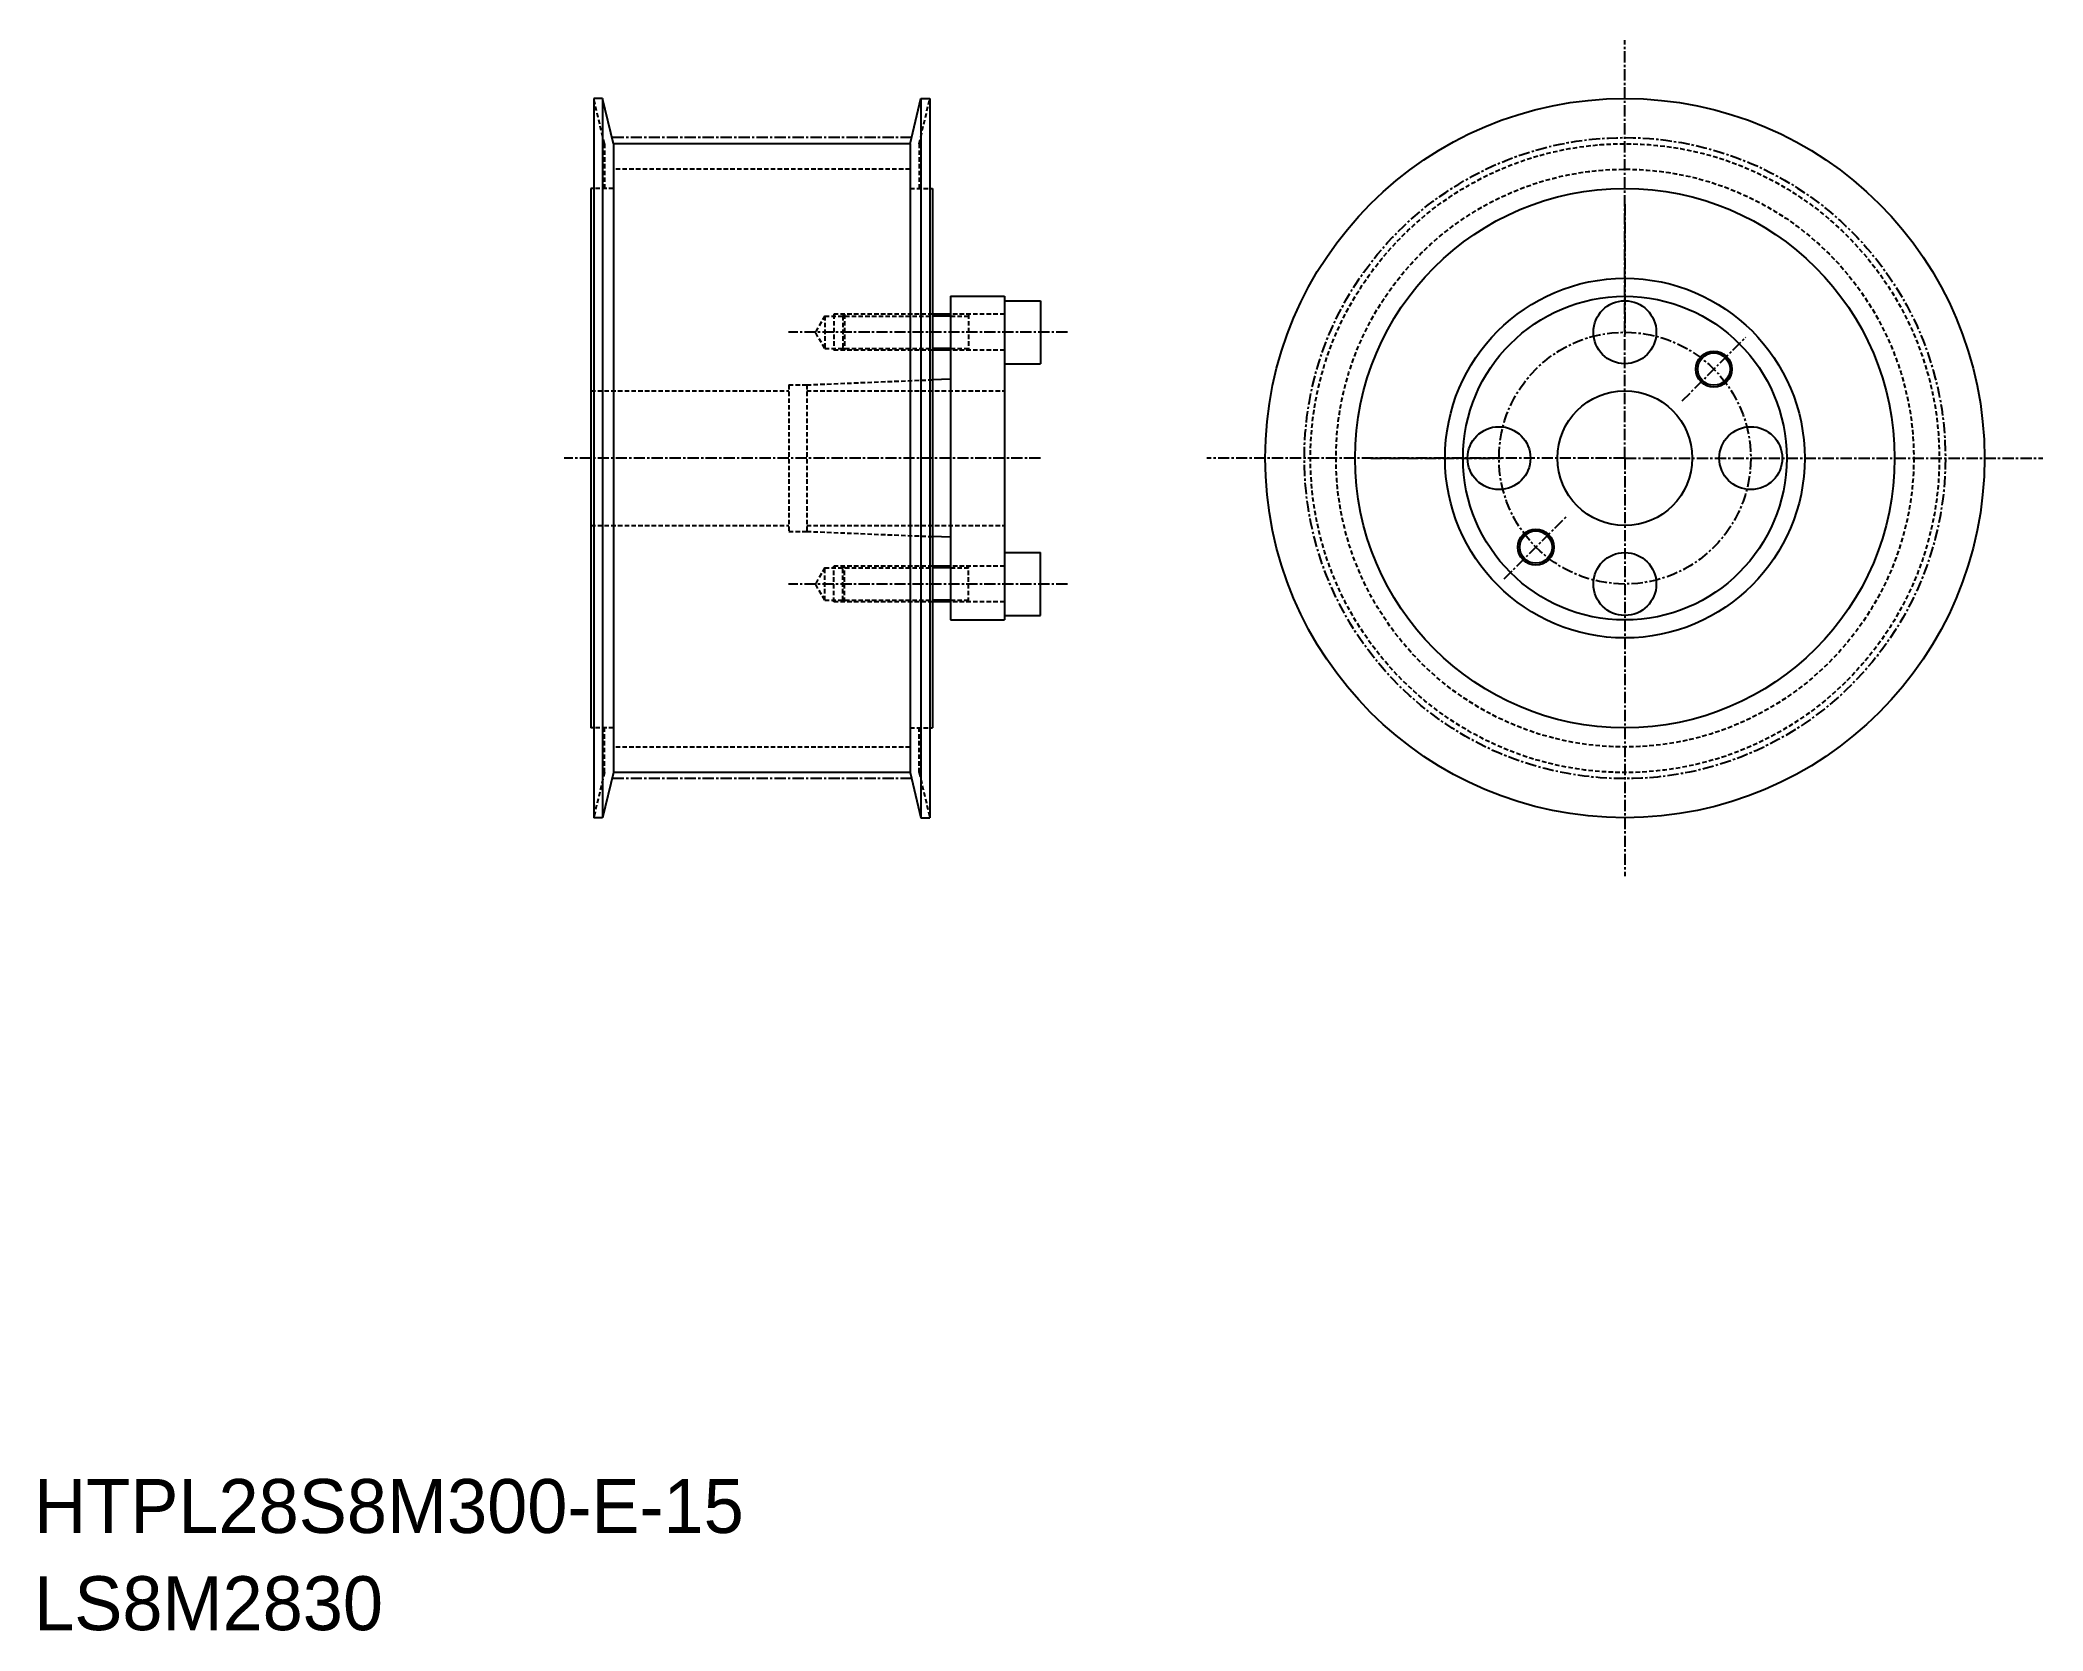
# Model space of a CAD drawing. Extents: x -285 to -63, y -61 to 116.
import ezdxf

# ---------------------------------------------------------------- set-up
doc = ezdxf.new("R2010")
doc.units = 0
doc.linetypes.add('CENTER', pattern=[2, 1.25, -0.25, 0.25, -0.25])
doc.linetypes.add('DASHED', pattern=[0.75, 0.5, -0.25])
doc.layers.get('0').update_dxf_attribs({"linetype": 'CONTINUOUS'})
doc.layers.add('CENTER', color=1, linetype='CENTER')

msp = doc.modelspace()

# ---------------------------------------------------------------- linework, layer by layer
at = {"color": 7, "linetype": 'CONTINUOUS'}
for p, q in [((-223.75, 109.55), (-223.75, 29.55)), ((-222.75, 109.55), (-223.75, 109.55)), ((-222.75, 109.55), (-222.75, 29.55)), ((-221.55, 104.52), (-222.75, 109.55)), ((-188.55, 104.52), (-187.35, 109.55)), ((-187.35, 109.55), (-187.35, 29.55)), ((-187.35, 109.55), (-186.35, 109.55)), ((-186.35, 109.55), (-186.35, 29.55)), ((-221.55, 104.52), (-221.55, 34.59)), ((-188.55, 104.52), (-221.55, 104.52)), ((-188.55, 104.52), (-188.55, 34.59)), ((-224.05, 99.55), (-224.05, 39.55)), ((-223.75, 99.55), (-224.05, 99.55)), ((-186.35, 99.55), (-186.05, 99.55)), ((-186.05, 99.55), (-186.05, 39.55)), ((-184.05, 87.55), (-178.05, 87.55)), ((-184.05, 87.55), (-184.05, 51.55)), ((-178.05, 87.55), (-178.05, 51.55)), ((-178.05, 87.05), (-174.05, 87.05)), ((-174.05, 87.05), (-174.05, 80.05)), ((-184.05, 85.55), (-186.05, 85.55)), ((-184.05, 81.55), (-186.05, 81.55)), ((-184.05, 78.35), (-186.05, 78.27)), ((-178.05, 80.05), (-174.05, 80.05)), ((-184.05, 60.75), (-186.05, 60.83)), ((-178.05, 59.05), (-174.05, 59.05)), ((-174.05, 52.05), (-174.05, 59.05)), ((-184.05, 57.55), (-186.05, 57.55)), ((-184.05, 53.55), (-186.05, 53.55)), ((-184.05, 51.55), (-178.05, 51.55)), ((-178.05, 52.05), (-174.05, 52.05)), ((-223.75, 39.55), (-224.05, 39.55)), ((-186.35, 39.55), (-186.05, 39.55)), ((-221.55, 34.59), (-222.75, 29.55)), ((-188.55, 34.59), (-221.55, 34.59)), ((-188.55, 34.59), (-187.35, 29.55)), ((-222.75, 29.55), (-223.75, 29.55)), ((-187.35, 29.55), (-186.35, 29.55))]:
    msp.add_line(p, q, dxfattribs=at)
at = {"color": 3, "linetype": 'DASHED'}
for p, q in [((-222.55, 104.52), (-223.75, 109.55)), ((-187.55, 104.52), (-186.35, 109.55)), ((-222.55, 104.52), (-222.55, 99.55)), ((-187.55, 104.52), (-187.55, 99.55)), ((-188.55, 101.69), (-221.55, 101.69)), ((-221.55, 99.55), (-223.75, 99.55)), ((-188.55, 99.55), (-186.35, 99.55)), ((-198.05, 85.35), (-199.09, 83.55)), ((-198.05, 85.35), (-186.05, 85.35)), ((-198.05, 85.35), (-198.05, 81.75)), ((-186.05, 85.55), (-197.05, 85.55)), ((-197.05, 85.55), (-197.05, 81.55)), ((-195.85, 85.55), (-196.05, 85.35)), ((-196.05, 85.35), (-196.05, 81.55)), ((-195.85, 85.55), (-195.85, 81.55)), ((-178.05, 85.55), (-184.05, 85.55)), ((-184.05, 85.35), (-182.05, 85.35)), ((-182.05, 85.55), (-182.05, 81.55)), ((-198.05, 81.75), (-199.09, 83.55)), ((-198.05, 81.75), (-186.05, 81.75)), ((-186.05, 81.55), (-197.05, 81.55)), ((-195.85, 81.55), (-196.05, 81.75)), ((-184.05, 81.75), (-182.05, 81.75)), ((-178.05, 81.55), (-184.05, 81.55)), ((-200.05, 77.7), (-186.05, 78.27)), ((-224.05, 77.05), (-202.05, 77.05)), ((-202.05, 77.7), (-202.05, 61.4)), ((-202.05, 77.7), (-200.05, 77.7)), ((-200.05, 77.7), (-200.05, 61.4)), ((-200.05, 77.05), (-178.05, 77.05)), ((-224.05, 62.05), (-202.05, 62.05)), ((-202.05, 61.4), (-200.05, 61.4)), ((-200.05, 62.05), (-178.05, 62.05)), ((-200.05, 61.4), (-186.05, 60.83)), ((-198.05, 57.35), (-199.09, 55.55)), ((-198.05, 53.75), (-198.05, 57.35)), ((-198.05, 57.35), (-186.05, 57.35)), ((-197.05, 53.55), (-197.05, 57.55)), ((-186.05, 57.55), (-197.05, 57.55)), ((-196.05, 53.75), (-196.05, 57.55)), ((-195.85, 57.55), (-196.05, 57.35)), ((-195.85, 53.55), (-195.85, 57.55)), ((-178.05, 57.55), (-184.05, 57.55)), ((-184.05, 57.35), (-182.05, 57.35)), ((-182.05, 53.55), (-182.05, 57.55)), ((-198.05, 53.75), (-199.09, 55.55)), ((-198.05, 53.75), (-186.05, 53.75)), ((-186.05, 53.55), (-197.05, 53.55)), ((-195.85, 53.55), (-196.05, 53.75)), ((-184.05, 53.75), (-182.05, 53.75)), ((-178.05, 53.55), (-184.05, 53.55)), ((-221.55, 39.55), (-223.75, 39.55)), ((-222.55, 34.59), (-222.55, 39.55)), ((-188.55, 39.55), (-186.35, 39.55)), ((-187.55, 34.59), (-187.55, 39.55)), ((-188.55, 37.42), (-221.55, 37.42)), ((-222.55, 34.59), (-223.75, 29.55)), ((-187.55, 34.59), (-186.35, 29.55))]:
    msp.add_line(p, q, dxfattribs=at)
at = {"color": 3, "linetype": 'CONTINUOUS'}
for p, q in [((-184.05, 85.35), (-186.05, 85.35)), ((-184.05, 81.75), (-186.05, 81.75)), ((-184.05, 57.35), (-186.05, 57.35)), ((-184.05, 53.75), (-186.05, 53.75))]:
    msp.add_line(p, q, dxfattribs=at)
at = {"color": 7, "linetype": 'CONTINUOUS'}
for centre, radius in [((-109.05, 69.55), 40), ((-109.05, 69.55), 30), ((-109.05, 69.55), 20), ((-109.05, 69.55), 18), ((-109.05, 83.55), 3.5), ((-99.15, 79.45), 1.8), ((-109.05, 69.55), 7.5), ((-123.05, 69.55), 3.5), ((-95.05, 69.55), 3.5), ((-118.95, 59.65), 1.8), ((-109.05, 55.55), 3.5)]:
    msp.add_circle(centre, radius, dxfattribs=at)
at = {"color": 3, "linetype": 'DASHED'}
for radius in [34.97, 32.13]:
    msp.add_circle((-109.05, 69.55), radius, dxfattribs=at)
at = {"color": 3, "linetype": 'CONTINUOUS'}
for centre in [(-99.15, 79.45), (-118.95, 59.65)]:
    msp.add_circle(centre, 2, dxfattribs=at)
at = {"layer": 'CENTER', "color": 1, "linetype": 'CENTER'}
for p, q in [((-109.05, 69.55), (-109.05, 116.05)), ((-188.38, 105.2), (-221.71, 105.2)), ((-109.05, 97.8), (-109.05, 83.3)), ((-171.05, 83.55), (-202.09, 83.55)), ((-102.68, 75.91), (-95.61, 82.99)), ((-174.05, 69.55), (-227.05, 69.55)), ((-109.05, 69.55), (-155.55, 69.55)), ((-137.3, 69.55), (-122.8, 69.55)), ((-109.05, 69.55), (-62.55, 69.55)), ((-109.05, 69.55), (-109.05, 23.05)), ((-122.48, 56.12), (-115.41, 63.19)), ((-171.05, 55.55), (-202.09, 55.55)), ((-188.38, 33.9), (-221.71, 33.9))]:
    msp.add_line(p, q, dxfattribs=at)
for radius in [35.65, 14]:
    msp.add_circle((-109.05, 69.55), radius, dxfattribs=at)

# ---------------------------------------------------------------- texts
at = {"color": 7, "linetype": 'CONTINUOUS'}
for s, p in [('HTPL28S8M300-E-15', (-285.99, -50)), ('LS8M2830', (-285.99, -60.81))]:
    msp.add_text(s, height=6, dxfattribs=at).set_placement(p)

doc.saveas('drawing.dxf')
